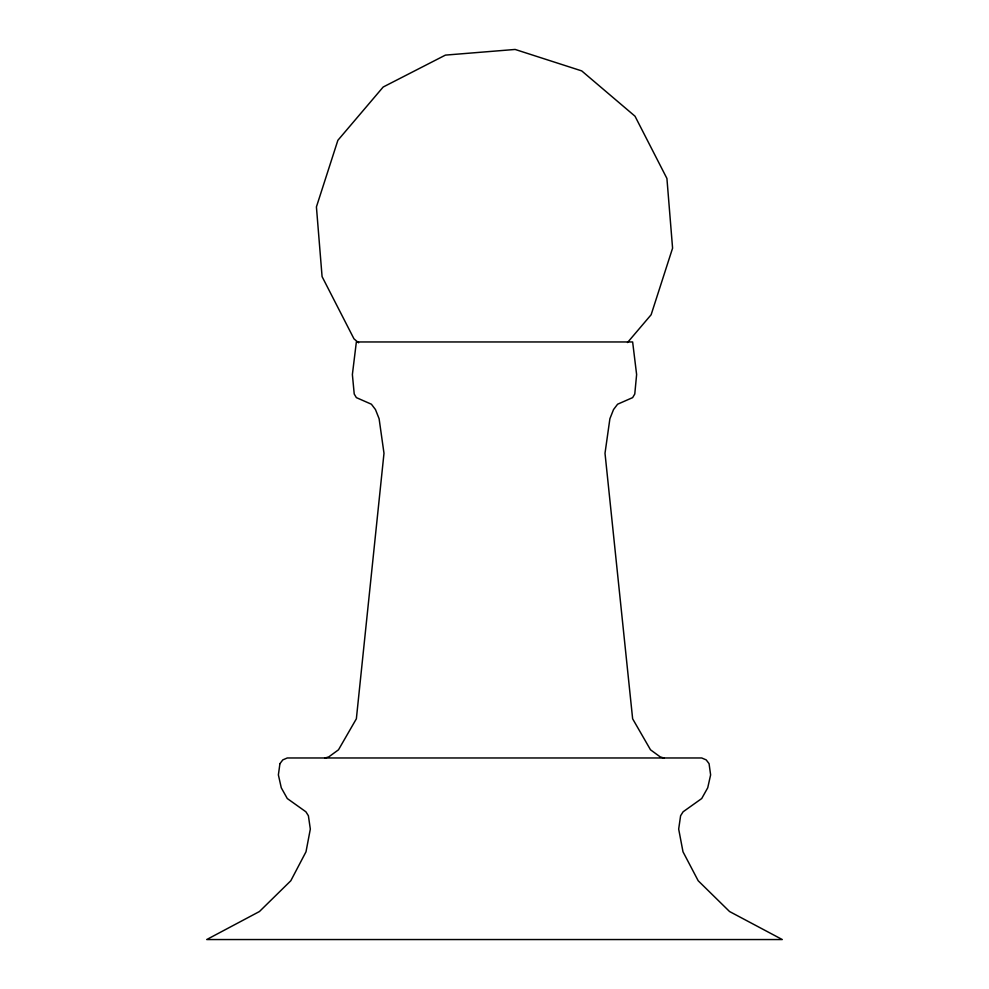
<?xml version="1.0" encoding="UTF-8"?>
<svg xmlns="http://www.w3.org/2000/svg" width="989" height="989" viewBox="0 0 989 989"><rect width="100%" height="100%" fill="white"/><g stroke="black" fill="none" stroke-linecap="round" stroke-linejoin="round"><path stroke-width="1.48" d="M627.496 342.553L651.133 314.749L672.582 248.165L666.92 178.453L635.012 116.208L581.717 70.899L515.133 49.45L445.421 55.112L383.176 87.02L337.867 140.314L316.418 206.899L322.08 276.611L353.988 338.856L358.624 342.8M324.652 758.18L328.818 756.857L338.498 749.798L356.361 718.805L383.992 453.283L379.108 418.73L375.474 409.557L371.407 404.217L356.361 397.615L354.223 394.018L352.381 374.547L356.361 341.959L632.639 341.959L636.619 374.547L634.777 394.018L632.639 397.615L617.593 404.217L613.526 409.557L609.892 418.73L605.008 453.283L632.639 718.805L650.502 749.798L660.182 756.857L664.348 758.18M279.936 763.656L278.379 774.881L281.272 787.788L287.292 798.543L305.898 811.796L308.395 815.74L310.323 829.079L306.009 851.776L290.803 880.766L259.452 911.524L206.713 939.55L782.287 939.55L729.548 911.524L698.197 880.766L682.991 851.776L678.677 829.079L680.605 815.74L683.102 811.796L701.708 798.543L707.728 787.788L710.621 774.881L709.064 763.656L706.195 759.886L701.708 757.97L287.292 757.97L282.805 759.886L279.936 763.656"/></g></svg>
